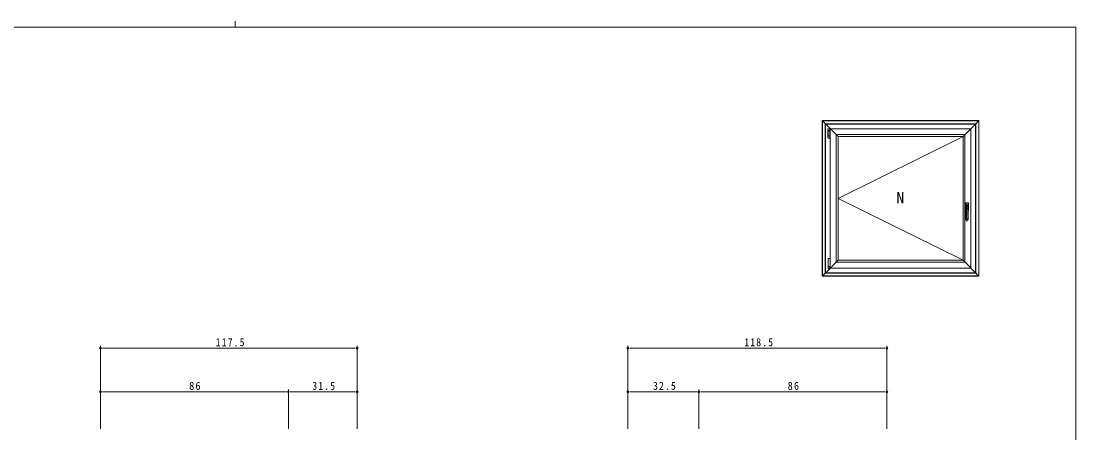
# Model space of a CAD drawing. Units: millimetres on the paper. Extents: x -420 to 373, y -297 to 267.
# Drawn here: x -130.6 to 352.3, y 78.4 to 267.2 of the extents above; entities that cross this region are included whole.
import ezdxf
from ezdxf.enums import TextEntityAlignment as Align

# ---------------------------------------------------------------- set-up
doc = ezdxf.new("R2010")
doc.units = ezdxf.units.MM
for name, color, linetype, lineweight in [('0-1_YKK_ZWAK', 7, 'Continuous', 9), ('0-5_YKK_D', 6, 'Continuous', 9), ('0-6_YKK_A1', 4, 'Continuous', 9)]:
    doc.layers.add(name, color=color, linetype=linetype, lineweight=lineweight)
doc.styles.add('ＭＳ ゴシック', font='')
doc.styles.get('ＭＳ ゴシック').set_extended_font_data('MS Gothic')

msp = doc.modelspace()

# ---------------------------------------------------------------- linework, layer by layer
at = {"layer": '0-1_YKK_ZWAK'}
for p, q in [((-32.686, 267.2), (-32.686, 264.4)), ((352.3, 264.4), (-417.7, 264.4)), ((352.3, 264.4), (352.3, -260.6))]:
    msp.add_line(p, q, dxfattribs=at)
at = {"layer": '0-5_YKK_D'}
for p, q in [((-94.286, 80.326), (-94.286, 118.326)), ((-93.436, 117.326), (-92.586, 117.326)), ((-92.586, 117.326), (21.51, 117.326)), ((22.36, 117.326), (21.51, 117.326)), ((23.21, 80.326), (23.21, 118.326)), ((147.218, 80.326), (147.218, 118.326)), ((148.068, 117.326), (148.918, 117.326)), ((264.014, 117.326), (148.918, 117.326)), ((264.864, 117.326), (264.014, 117.326)), ((265.714, 80.326), (265.714, 118.326)), ((-94.286, 80.326), (-94.286, 98.326)), ((-93.436, 97.326), (-92.586, 97.326)), ((-92.586, 97.326), (-9.986, 97.326)), ((-9.136, 97.326), (-9.986, 97.326)), ((-8.286, 80.326), (-8.286, 98.326)), ((-8.286, 80.326), (-8.286, 98.326)), ((-7.436, 97.326), (-6.586, 97.326)), ((-6.586, 97.326), (21.51, 97.326)), ((22.36, 97.326), (21.51, 97.326)), ((23.21, 80.326), (23.21, 98.326)), ((147.218, 80.326), (147.218, 98.326)), ((148.068, 97.326), (148.918, 97.326)), ((178.014, 97.326), (148.918, 97.326)), ((178.864, 97.326), (178.014, 97.326)), ((179.714, 80.326), (179.714, 98.326)), ((179.714, 80.326), (179.714, 98.326)), ((180.564, 97.326), (181.414, 97.326)), ((264.014, 97.326), (181.414, 97.326)), ((264.864, 97.326), (264.014, 97.326)), ((265.714, 80.326), (265.714, 98.326))]:
    msp.add_line(p, q, dxfattribs=at)
for centre, start, end in [((-94.286, 117.326), 0, 180), ((-94.286, 117.326), 180, 0), ((23.21, 117.326), 0, 180), ((23.21, 117.326), 180, 0), ((147.218, 117.326), 0, 180), ((147.218, 117.326), 180, 0), ((265.714, 117.326), 0, 180), ((265.714, 117.326), 180, 0), ((-94.286, 97.326), 0, 180), ((-94.286, 97.326), 180, 0), ((-8.286, 97.326), 0, 180), ((-8.286, 97.326), 0, 180), ((-8.286, 97.326), 180, 0), ((-8.286, 97.326), 180, 0), ((23.21, 97.326), 0, 180), ((23.21, 97.326), 180, 0), ((147.218, 97.326), 0, 180), ((147.218, 97.326), 180, 0), ((179.714, 97.326), 0, 180), ((179.714, 97.326), 0, 180), ((179.714, 97.326), 180, 0), ((179.714, 97.326), 180, 0), ((265.714, 97.326), 0, 180), ((265.714, 97.326), 180, 0)]:
    msp.add_arc(centre, 0.425, start, end, dxfattribs=at)
at = {"layer": '0-6_YKK_A1'}
for p, q in [((307.909, 221.563), (236.109, 221.563)), ((236.134, 221.538), (236.109, 221.563)), ((236.109, 221.563), (236.109, 150.263)), ((236.134, 221.538), (236.109, 221.563)), ((236.204, 221.468), (236.134, 221.538)), ((236.229, 221.443), (236.204, 221.468)), ((236.254, 221.418), (236.229, 221.443)), ((236.229, 221.443), (236.229, 150.383)), ((236.254, 221.418), (236.229, 221.443)), ((237.459, 220.213), (236.254, 221.418)), ((237.509, 220.163), (237.459, 220.213)), ((237.509, 220.163), (237.459, 220.213)), ((306.509, 220.163), (237.509, 220.163)), ((237.557, 220.115), (237.509, 220.163)), ((237.509, 220.163), (237.509, 151.663)), ((237.557, 220.115), (237.509, 220.163)), ((237.707, 219.965), (237.557, 220.115)), ((237.709, 219.963), (237.707, 219.965)), ((237.734, 219.938), (237.709, 219.963)), ((237.709, 219.963), (237.709, 151.863)), ((237.734, 219.938), (237.709, 219.963)), ((243.409, 214.263), (237.734, 219.938)), ((238.783, 213.75), (238.783, 217.725)), ((239.808, 153.963), (239.808, 217.863)), ((239.808, 217.863), (239.808, 153.963)), ((304.209, 217.863), (239.808, 217.863)), ((239.808, 217.863), (304.209, 217.863)), ((300.609, 214.263), (306.284, 219.938)), ((304.209, 217.863), (304.209, 153.963)), ((304.209, 153.963), (304.209, 217.863)), ((306.284, 219.938), (306.309, 219.963)), ((306.284, 219.938), (306.309, 219.963)), ((306.309, 219.963), (306.31, 219.965)), ((306.31, 219.965), (306.46, 220.115)), ((306.46, 220.115), (306.509, 220.163)), ((306.46, 220.115), (306.509, 220.163)), ((306.509, 220.163), (306.559, 220.213)), ((306.509, 220.163), (306.559, 220.213)), ((306.509, 151.663), (306.509, 220.163)), ((306.559, 220.213), (307.764, 221.418)), ((307.764, 221.418), (307.789, 221.443)), ((307.764, 221.418), (307.789, 221.443)), ((307.789, 221.443), (307.814, 221.468)), ((307.814, 221.468), (307.884, 221.538)), ((307.884, 221.538), (307.909, 221.563)), ((307.884, 221.538), (307.909, 221.563)), ((307.909, 150.263), (307.909, 221.563)), ((238.865, 216.982), (238.865, 216.985)), ((238.865, 214.49), (238.865, 214.492)), ((238.875, 215.873), (238.875, 216.942)), ((239.683, 216.851), (238.875, 216.851)), ((238.875, 214.532), (238.875, 215.602)), ((239.683, 214.626), (238.875, 214.626)), ((238.903, 217.052), (238.888, 217.052)), ((238.888, 214.422), (238.903, 214.422)), ((239.676, 217.052), (239.564, 217.052)), ((239.678, 217.052), (239.683, 217.052)), ((239.683, 214.422), (239.678, 214.422)), ((239.683, 214.422), (239.683, 217.052)), ((239.683, 214.688), (239.724, 214.688)), ((239.683, 213.75), (239.683, 214.422)), ((242.508, 215.163), (242.508, 156.663)), ((242.508, 215.163), (301.509, 215.163)), ((243.409, 214.263), (243.409, 157.563)), ((243.409, 214.263), (300.609, 214.263)), ((300.609, 214.263), (243.409, 185.913)), ((300.609, 157.563), (300.609, 214.263)), ((301.509, 156.663), (301.509, 215.163)), ((243.409, 185.913), (300.609, 157.563)), ((301.734, 183.846), (301.734, 180.446)), ((301.774, 183.817), (301.774, 182.946)), ((301.779, 182.946), (301.779, 183.815)), ((303.084, 183.896), (301.784, 183.896)), ((303.044, 183.867), (301.824, 183.867)), ((301.829, 183.865), (302.234, 183.865)), ((302.234, 183.859), (302.234, 183.865)), ((302.234, 183.859), (302.634, 183.859)), ((302.434, 184.021), (302.434, 175.399)), ((302.634, 183.865), (302.634, 183.859)), ((302.634, 183.865), (303.039, 183.865)), ((303.089, 183.815), (303.089, 182.946)), ((303.134, 182.711), (303.134, 183.846)), ((303.259, 182.146), (301.609, 182.146)), ((301.734, 181.396), (301.734, 182.896)), ((301.774, 181.346), (301.902, 181.346)), ((301.774, 180.474), (301.774, 181.346)), ((303.089, 182.946), (301.779, 182.946)), ((301.902, 180.396), (301.784, 180.396)), ((301.902, 180.424), (301.824, 180.424)), ((301.829, 180.426), (301.902, 180.426)), ((301.859, 181.668), (301.859, 182.504)), ((301.902, 181.396), (301.86, 181.652)), ((301.902, 181.396), (302.966, 181.396)), ((301.902, 181.371), (302.966, 181.371)), ((301.902, 176.151), (301.902, 181.371)), ((301.925, 181.371), (301.925, 181.396)), ((302.943, 181.371), (302.943, 181.396)), ((302.966, 181.396), (303.007, 181.652)), ((302.966, 176.151), (302.966, 181.371)), ((303.094, 181.346), (302.966, 181.346)), ((303.039, 180.426), (302.966, 180.426)), ((302.966, 180.424), (303.044, 180.424)), ((303.084, 180.396), (302.966, 180.396)), ((303.009, 182.504), (303.009, 181.668)), ((303.094, 180.474), (303.094, 181.346)), ((303.134, 182.896), (303.134, 180.446)), ((243.409, 157.563), (237.734, 151.888)), ((238.809, 154.7), (238.809, 154.702)), ((238.809, 154.654), (238.809, 154.7)), ((238.809, 154.025), (238.809, 154.654)), ((238.834, 154.726), (238.994, 154.726)), ((238.921, 154.748), (238.921, 158.248)), ((239.009, 154.711), (239.009, 154.637)), ((239.009, 154.637), (239.009, 154.636)), ((239.034, 154.611), (239.434, 154.611)), ((239.326, 158.388), (239.266, 158.388)), ((239.266, 154.748), (239.326, 154.748)), ((239.459, 154.637), (239.459, 154.711)), ((239.459, 154.636), (239.459, 154.637)), ((239.474, 154.726), (239.634, 154.726)), ((239.659, 154.702), (239.659, 154.7)), ((239.659, 154.7), (239.659, 154.654)), ((239.659, 154.654), (239.659, 154.025)), ((239.808, 158.355), (239.808, 154.748)), ((239.808, 158.355), (239.808, 158.355)), ((301.509, 156.663), (242.508, 156.663)), ((300.609, 157.563), (243.409, 157.563)), ((300.609, 157.563), (307.764, 150.408)), ((236.134, 150.288), (236.109, 150.263)), ((236.134, 150.288), (236.109, 150.263)), ((236.109, 150.263), (307.909, 150.263)), ((236.204, 150.358), (236.134, 150.288)), ((236.229, 150.383), (236.204, 150.358)), ((236.229, 150.383), (236.204, 150.358)), ((236.254, 150.408), (236.229, 150.383)), ((236.254, 150.408), (236.229, 150.383)), ((237.459, 151.613), (236.254, 150.408)), ((237.509, 151.663), (237.459, 151.613)), ((237.509, 151.663), (237.459, 151.613)), ((237.557, 151.711), (237.509, 151.663)), ((237.557, 151.711), (237.509, 151.663)), ((237.509, 151.663), (306.509, 151.663)), ((237.707, 151.861), (237.557, 151.711)), ((237.709, 151.863), (237.707, 151.861)), ((237.709, 151.863), (237.707, 151.861)), ((237.734, 151.888), (237.709, 151.863)), ((237.734, 151.888), (237.709, 151.863)), ((237.709, 151.863), (306.309, 151.863)), ((238.809, 153.911), (238.809, 154.025)), ((239.519, 153.771), (238.949, 153.771)), ((239.659, 154.025), (239.659, 153.911)), ((239.808, 153.963), (304.209, 153.963)), ((304.209, 153.963), (239.808, 153.963)), ((307.764, 150.408), (307.789, 150.383)), ((307.764, 150.408), (307.789, 150.383)), ((307.789, 150.383), (307.814, 150.358)), ((307.814, 150.358), (307.884, 150.288)), ((307.884, 150.288), (307.909, 150.263)), ((307.884, 150.288), (307.909, 150.263))]:
    msp.add_line(p, q, dxfattribs=at)
for points in [[(307.789, 221.443), (236.229, 221.443), (236.204, 221.468)], [(306.309, 219.963), (237.709, 219.963), (237.707, 219.965)], [(238.923, 217.865), (238.896, 217.862), (238.87, 217.854), (238.846, 217.841), (238.824, 217.824), (238.807, 217.803), (238.794, 217.778), (238.786, 217.752), (238.783, 217.725)], [(239.035, 217.865), (238.929, 217.865), (238.923, 217.865)], [(239.432, 217.865), (239.418, 217.865), (239.399, 217.865), (239.375, 217.865), (239.348, 217.865), (239.317, 217.865), (239.285, 217.865), (239.251, 217.865), (239.216, 217.865), (239.182, 217.865), (239.149, 217.865), (239.119, 217.865), (239.092, 217.865), (239.068, 217.865), (239.049, 217.865), (239.035, 217.865)], [(239.543, 217.865), (239.538, 217.865), (239.432, 217.865)], [(239.683, 217.052), (239.683, 217.725), (239.681, 217.752), (239.673, 217.778), (239.66, 217.803), (239.642, 217.824), (239.621, 217.841), (239.597, 217.854), (239.571, 217.862), (239.543, 217.865)], [(306.309, 151.863), (306.309, 219.963), (306.31, 219.965)], [(307.789, 150.383), (307.789, 221.443), (307.814, 221.468)], [(238.783, 213.75), (238.786, 213.723), (238.794, 213.696), (238.807, 213.672), (238.824, 213.651), (238.846, 213.633), (238.87, 213.621), (238.896, 213.613), (238.923, 213.61)], [(238.865, 216.985), (238.866, 217.007), (238.87, 217.027), (238.876, 217.042), (238.883, 217.051), (238.888, 217.052)], [(238.865, 216.982), (238.866, 216.971), (238.868, 216.96), (238.87, 216.953), (238.873, 216.947), (238.874, 216.944), (238.875, 216.943), (238.875, 216.942)], [(238.875, 214.532), (238.875, 214.532), (238.873, 214.529), (238.871, 214.525), (238.868, 214.515), (238.865, 214.495), (238.865, 214.492)], [(238.888, 214.422), (238.88, 214.426), (238.873, 214.438), (238.868, 214.456), (238.865, 214.478), (238.865, 214.49)], [(238.875, 215.873), (238.875, 215.873), (238.875, 215.869), (238.874, 215.86), (238.874, 215.86)], [(238.874, 215.615), (238.874, 215.614), (238.875, 215.605), (238.875, 215.602), (238.875, 215.602)], [(238.876, 215.872), (238.877, 215.872), (238.877, 215.872), (238.877, 215.871), (238.877, 215.87), (238.878, 215.87), (238.878, 215.869), (238.878, 215.868), (238.878, 215.868), (238.878, 215.867), (238.879, 215.866), (238.879, 215.866), (238.879, 215.866), (238.879, 215.865)], [(238.879, 215.609), (238.879, 215.609), (238.879, 215.609), (238.879, 215.609), (238.879, 215.608), (238.878, 215.607), (238.878, 215.606), (238.877, 215.605), (238.877, 215.604), (238.877, 215.603), (238.876, 215.602), (238.876, 215.602)], [(238.878, 215.607), (238.89, 215.607), (238.903, 215.607)], [(238.903, 215.867), (238.89, 215.867), (238.879, 215.867)], [(239.564, 217.052), (239.547, 217.052), (239.525, 217.052), (239.499, 217.052), (239.47, 217.052), (239.436, 217.052), (239.399, 217.052), (239.36, 217.052), (239.319, 217.052), (239.276, 217.052), (239.233, 217.052), (239.19, 217.052), (239.148, 217.052), (239.107, 217.052), (239.068, 217.052), (239.031, 217.052), (238.997, 217.052), (238.967, 217.052), (238.941, 217.052), (238.92, 217.052), (238.903, 217.052)], [(238.903, 214.422), (238.92, 214.422), (238.941, 214.422), (238.967, 214.422), (238.997, 214.422), (239.031, 214.422), (239.068, 214.422), (239.107, 214.422), (239.148, 214.422), (239.19, 214.422), (239.233, 214.422), (239.276, 214.422), (239.319, 214.422), (239.36, 214.422), (239.399, 214.422), (239.436, 214.422), (239.47, 214.422), (239.499, 214.422), (239.525, 214.422), (239.547, 214.422), (239.564, 214.422), (239.676, 214.422)], [(238.912, 215.857), (238.913, 215.859), (238.913, 215.861)], [(238.913, 215.861), (238.917, 215.848), (238.921, 215.836)], [(238.921, 215.639), (238.921, 215.639), (238.921, 215.639), (238.918, 215.629), (238.915, 215.62), (238.914, 215.617), (238.913, 215.614)], [(238.921, 215.836), (238.921, 215.835), (238.921, 215.834), (238.923, 215.827), (238.925, 215.82), (238.926, 215.812), (238.927, 215.805), (238.928, 215.796), (238.928, 215.788), (238.928, 215.786), (238.928, 215.785)], [(238.928, 215.694), (238.928, 215.69), (238.928, 215.686), (238.928, 215.677), (238.927, 215.668), (238.926, 215.661), (238.925, 215.653), (238.923, 215.646), (238.921, 215.639), (238.921, 215.639), (238.921, 215.639)], [(238.923, 213.61), (238.929, 213.61), (239.035, 213.61)], [(238.927, 215.784), (238.928, 215.776), (238.928, 215.756), (238.928, 215.737), (238.927, 215.694)], [(239.035, 213.61), (239.049, 213.61), (239.068, 213.61), (239.092, 213.61), (239.119, 213.61), (239.149, 213.61), (239.182, 213.61), (239.216, 213.61), (239.251, 213.61), (239.285, 213.61), (239.317, 213.61), (239.348, 213.61), (239.375, 213.61), (239.399, 213.61), (239.418, 213.61), (239.432, 213.61)], [(239.432, 213.61), (239.538, 213.61), (239.543, 213.61)], [(239.543, 213.61), (239.571, 213.613), (239.597, 213.621), (239.621, 213.633), (239.642, 213.651), (239.66, 213.672), (239.673, 213.696), (239.681, 213.723), (239.683, 213.75)], [(239.676, 217.052), (239.677, 217.052), (239.678, 217.052)], [(239.678, 214.422), (239.677, 214.422), (239.676, 214.422)], [(239.683, 216.788), (239.724, 216.788), (239.766, 216.749), (239.808, 216.723)], [(239.808, 214.753), (239.766, 214.727), (239.724, 214.688)], [(301.774, 182.946), (303.094, 182.946), (303.094, 183.817)], [(301.902, 181.346), (301.779, 181.346), (301.779, 180.476)], [(302.966, 181.346), (303.089, 181.346), (303.089, 180.476)], [(239.266, 154.748), (239.221, 154.748), (239.177, 154.748), (239.134, 154.748), (239.093, 154.748), (239.056, 154.748), (239.022, 154.748), (238.992, 154.748), (238.967, 154.748), (238.947, 154.748), (238.933, 154.748), (238.924, 154.748), (238.921, 154.748)], [(238.999, 154.724), (238.999, 154.724), (239, 154.725), (238.994, 154.726), (238.994, 154.726)], [(239.009, 154.637), (239.008, 154.643), (239.007, 154.648), (239.003, 154.655), (238.999, 154.661), (238.999, 154.661)], [(239, 154.725), (239.004, 154.722), (239.008, 154.717), (239.009, 154.712), (239.009, 154.711)], [(239.034, 154.611), (239.027, 154.612), (239.02, 154.615), (239.015, 154.619), (239.013, 154.623), (239.011, 154.627), (239.009, 154.632), (239.009, 154.636)], [(239.266, 158.388), (239.23, 158.388), (239.196, 158.388), (239.163, 158.388), (239.134, 158.388), (239.109, 158.388), (239.088, 158.388), (239.073, 158.388), (239.064, 158.388), (239.061, 158.388)], [(239.558, 158.388), (239.442, 158.388), (239.326, 158.388)], [(239.569, 154.748), (239.448, 154.748), (239.326, 154.748)], [(239.459, 154.636), (239.458, 154.631), (239.456, 154.625), (239.451, 154.619), (239.445, 154.614), (239.438, 154.612), (239.434, 154.611)], [(239.459, 154.711), (239.459, 154.712), (239.46, 154.717), (239.463, 154.722), (239.467, 154.725)], [(239.469, 154.661), (239.468, 154.661), (239.464, 154.656), (239.461, 154.648), (239.459, 154.643), (239.459, 154.637)], [(239.474, 154.726), (239.473, 154.726), (239.467, 154.725)], [(239.467, 154.725), (239.468, 154.724), (239.469, 154.724)], [(239.783, 158.388), (239.752, 158.388), (239.718, 158.388), (239.681, 158.388), (239.641, 158.388), (239.6, 158.388), (239.558, 158.388)], [(239.751, 154.748), (239.693, 154.748), (239.632, 154.748), (239.569, 154.748)], [(239.808, 154.748), (239.803, 154.748), (239.798, 154.748), (239.787, 154.748), (239.771, 154.748), (239.751, 154.748)], [(239.789, 158.378), (239.79, 158.378), (239.796, 158.375), (239.803, 158.37), (239.807, 158.363), (239.808, 158.355)], [(239.808, 158.355), (239.808, 158.355), (239.808, 158.361), (239.808, 158.363)], [(236.229, 150.383), (307.789, 150.383), (307.814, 150.358)]]:
    msp.add_lwpolyline(points, dxfattribs=at)
for centre, radius, start, end in [((238.885, 215.877), 0.01, 180.07312, 209.57109), ((238.885, 215.597), 0.01, 150.39362, 180.06195), ((238.903, 215.857), 0.01, 19.92343, 90), ((238.903, 215.617), 0.01, 270, 340.07655), ((301.784, 183.846), 0.05, 90, 180), ((301.824, 183.817), 0.05, 90, 180), ((301.829, 183.815), 0.05, 90, 180), ((303.039, 183.815), 0.05, 0, 90), ((303.044, 183.817), 0.05, 0, 90), ((303.084, 183.846), 0.05, 0, 90), ((301.784, 180.446), 0.05, 180, 270), ((301.824, 180.474), 0.05, 180, 270), ((301.829, 180.476), 0.05, 180, 270), ((301.959, 182.504), 0.1, 117.60767, 180), ((301.959, 181.668), 0.1, 179.99998, 189.21703), ((302.434, 181.596), 1.125, 62.39232, 117.60767), ((302.909, 182.504), 0.1, 0, 62.39232), ((302.909, 181.668), 0.1, 350.78296, 0), ((303.039, 180.476), 0.05, 270, 0), ((303.044, 180.474), 0.05, 270, 0), ((303.084, 180.446), 0.05, 270, 0), ((302.002, 176.268), 0.1, 180, 245.08434), ((302, 176.164), 0.0979, 180.45329, 198.2616), ((302.002, 176.151), 0.1, 180, 228.12758), ((302.41, 176.606), 0.711, 228.12758, 271.9373), ((302.434, 177.197), 1.125, 245.08434, 294.91565), ((302.46, 176.602), 0.707, 267.91599, 312.02281), ((302.866, 176.268), 0.1, 294.91565, 0), ((302.866, 176.151), 0.1, 312.02281, 0), ((302.868, 176.164), 0.0979, 341.73839, 359.54669), ((238.834, 154.702), 0.025, 90, 180), ((239.061, 158.248), 0.14, 90, 180), ((239.634, 154.702), 0.025, 0, 90), ((239.783, 158.363), 0.025, 0, 90), ((238.949, 153.911), 0.14, 180, 270), ((239.519, 153.911), 0.14, 270, 0)]:
    msp.add_arc(centre, radius, start, end, dxfattribs=at)

# ---------------------------------------------------------------- texts
at = {"layer": '0-5_YKK_D', "color": 3, "char_height": 3.666, "attachment_point": 7, "style": 'ＭＳ ゴシック'}
for s, insert in [('\\T1.22;\\W0.9;117.5', (-41.538, 118.126)), ('\\T1.22;\\W0.9;118.5', (200.466, 118.126)), ('\\T1.21;\\W0.95;86', (-53.686, 98.126)), ('\\T1.22;\\W0.9;31.5', (2.662, 98.126)), ('\\T1.22;\\W0.9;32.5', (158.666, 98.126)), ('\\T1.21;\\W0.95;86', (220.314, 98.126))]:
    msp.add_mtext(s, dxfattribs=dict(at, insert=insert))
at = {"layer": '0-6_YKK_A1', "color": 2, "style": 'ＭＳ ゴシック'}
msp.add_text('N', height=5.132, dxfattribs=at).set_placement((270.178, 182.163), align=Align.BOTTOM_LEFT)

doc.saveas('drawing.dxf')
